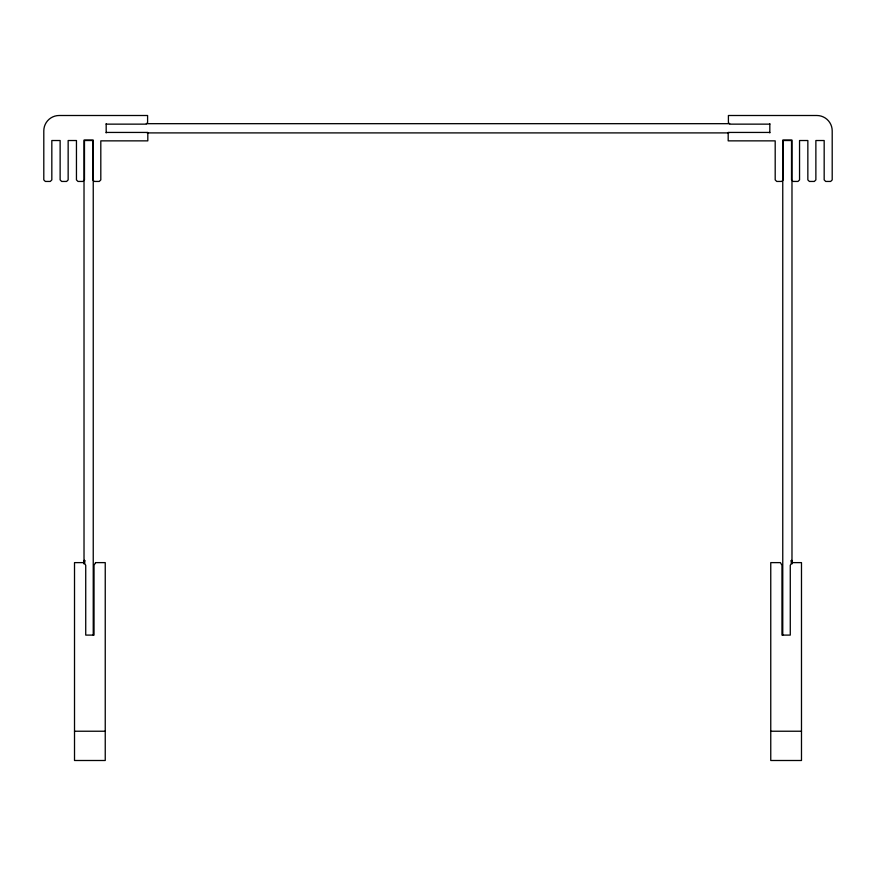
<?xml version="1.0" encoding="UTF-8"?>
<svg xmlns="http://www.w3.org/2000/svg" width="876" height="876" viewBox="0 0 876 876"><rect width="100%" height="100%" fill="white"/><g stroke="black" fill="none" stroke-linecap="round" stroke-linejoin="round"><path stroke-width="1.31" d="M146.314 123.68L729.686 123.68M106.182 124.14L146.062 124.14L147.595 122.607L147.595 115.501L59.163 115.501A15.363 15.363 0 0 0 43.8 130.863L43.8 179.909L45.333 181.441L50.293 181.441L51.826 179.909L51.826 140.521L60.126 140.521L60.126 179.909L61.659 181.441L66.62 181.441L68.153 179.909L68.153 140.521L76.453 140.521L76.453 179.909L77.986 181.441L82.946 181.441L84.479 179.909L84.479 140.521L92.779 140.521L92.779 179.909L94.312 181.441L99.273 181.441L100.806 179.909L100.806 140.861L147.814 140.861L147.814 132.44L106.182 132.44M769.818 124.14L729.938 124.14L728.405 122.607L728.405 115.501L816.837 115.501A15.363 15.363 0 0 1 832.2 130.863L832.2 179.909L830.667 181.441L825.707 181.441L824.174 179.909L824.174 140.521L815.874 140.521L815.874 179.909L814.341 181.441L809.38 181.441L807.847 179.909L807.847 140.521L799.547 140.521L799.547 179.909L798.014 181.441L793.054 181.441L791.521 179.909L791.521 140.521L783.221 140.521L783.221 179.909L781.688 181.441L776.727 181.441L775.194 179.909L775.194 140.861L728.186 140.861L728.186 132.44L769.818 132.44M147.179 132.9L728.821 132.9M791.324 560.487L791.981 560.487L791.324 560.64M84.019 560.837L84.676 560.837M791.324 560.837L791.981 560.837M84.019 561.1L84.676 561.1M791.324 561.1L791.981 561.1M84.019 561.428L84.676 561.428M791.324 561.428L791.981 561.428M84.019 561.834L84.676 561.834M791.324 561.834L791.981 561.834M84.019 562.293L84.676 562.293M791.324 562.293L791.981 562.293M84.019 562.808L84.676 562.808M791.324 562.808L791.981 562.808M74.515 731.23L105.24 731.23M770.76 731.23L801.485 731.23M791.981 563.958L791.981 140.061L782.761 140.061L782.761 635.067M769.818 123.68L769.818 132.9M106.182 123.68L106.182 132.9M93.239 635.067L93.239 140.061L84.019 140.061L84.019 563.958M95.561 562.622L94.028 565.316L94.028 635.1L85.728 635.1L85.728 565.316L84.195 562.622L74.515 562.622L74.515 760.499L105.24 760.499L105.24 562.622L95.561 562.622M791.805 562.622L790.272 565.316L790.272 635.1L781.972 635.1L781.972 565.316L780.439 562.622L770.76 562.622L770.76 760.499L801.485 760.499L801.485 562.622L791.805 562.622M84.676 560.487L84.019 560.487L84.676 560.53"/></g></svg>
